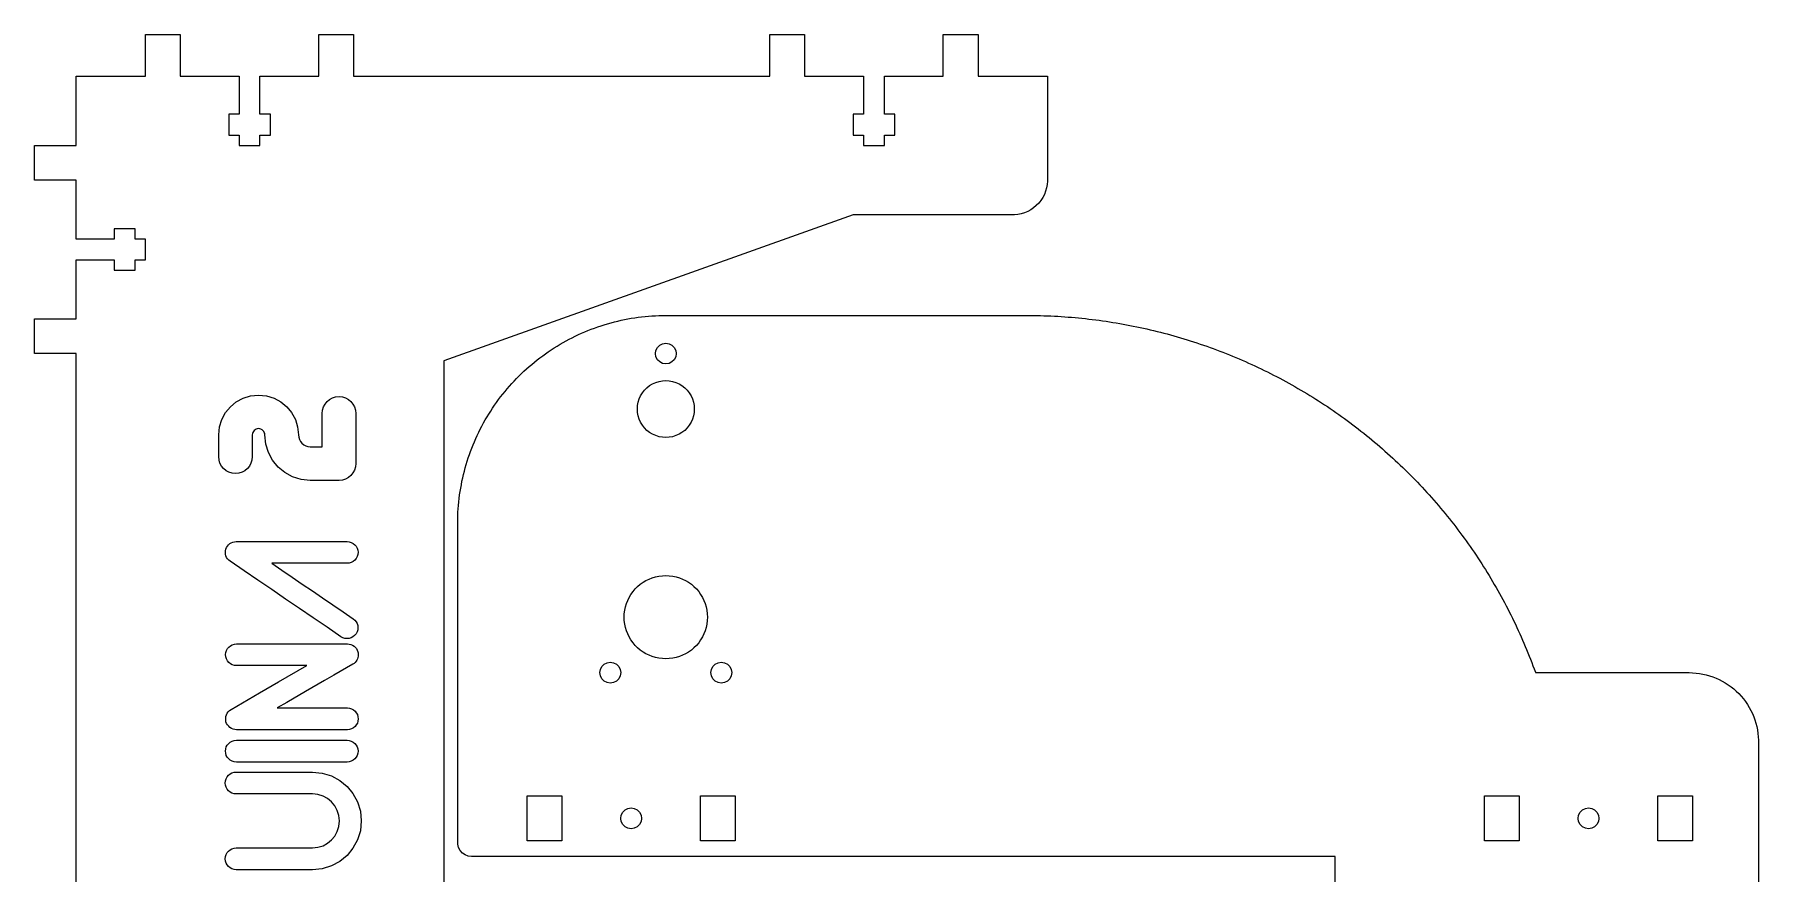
# Model space of a CAD drawing. Extents: x 0 to 1394, y 0 to 480.
# Drawn here: x 1145.1 to 1393.6, y 358.7 to 479.6 of the extents above; entities that cross this region are included whole.
import ezdxf

# ---------------------------------------------------------------- set-up
doc = ezdxf.new("R2010")
doc.units = 0
doc.layers.add('Layer_1', color=7, linetype='CONTINUOUS')

msp = doc.modelspace()

# ---------------------------------------------------------------- linework, layer by layer
at = {"layer": 'Layer_1', "color": 7}
for points in [[(1151.141095, 347.137251), (1151.141095, 433.63725), (1145.141107, 433.63725), (1145.141107, 438.637251), (1151.141095, 438.637251), (1151.141095, 447.137251), (1156.641098, 447.137251), (1156.641098, 445.637251), (1159.641092, 445.637251), (1159.641092, 447.137251), (1161.141103, 447.137251), (1161.141103, 450.137251), (1159.641092, 450.137251), (1159.641092, 451.63725), (1156.641098, 451.63725), (1156.641098, 450.137251), (1151.141095, 450.137251), (1151.141095, 458.637251), (1145.141107, 458.637251), (1145.141107, 463.637252), (1151.141095, 463.637252), (1151.141095, 473.637252), (1161.141103, 473.637252), (1161.141103, 479.637251), (1166.141093, 479.637251), (1166.141093, 473.637252), (1174.64109, 473.637252), (1174.64109, 468.137251), (1173.141108, 468.137251), (1173.141108, 465.137252), (1174.64109, 465.137252), (1174.64109, 463.637252), (1177.641113, 463.637252), (1177.641113, 465.137252), (1179.141096, 465.137252), (1179.141096, 468.137251), (1177.641113, 468.137251), (1177.641113, 473.637252), (1186.14111, 473.637252), (1186.14111, 479.637251), (1191.1411, 479.637251), (1191.1411, 473.637252), (1251.141093, 473.637252), (1251.141093, 479.637251), (1256.141111, 479.637251), (1256.141111, 473.637252), (1264.641108, 473.637252), (1264.641108, 468.137251), (1263.141097, 468.137251), (1263.141097, 465.137252), (1264.641108, 465.137252), (1264.641108, 463.637252), (1267.641102, 463.637252), (1267.641102, 465.137252), (1269.141113, 465.137252), (1269.141113, 468.137251), (1267.641102, 468.137251), (1267.641102, 473.637252), (1276.141099, 473.637252), (1276.141099, 479.637251), (1281.141089, 479.637251), (1281.141089, 473.637252), (1291.141097, 473.637252), (1291.141097, 458.637251), (1291.141097, 458.637251), (1291.141097, 458.512251), (1291.101106, 458.01525), (1291.021096, 457.524251), (1290.881114, 457.045252), (1290.701113, 456.58125), (1290.471102, 456.13725), (1290.2011, 455.718251), (1289.891107, 455.32925), (1289.541095, 454.972251), (1289.161111, 454.651251), (1288.751098, 454.37125), (1288.311114, 454.13225), (1287.851092, 453.93925), (1287.371116, 453.792251), (1286.891113, 453.693251), (1286.3911, 453.643252), (1286.141107, 453.643252), (1286.141107, 453.637241), (1263.141097, 453.637252), (1204.141102, 432.56625), (1204.141102, 231.708252)], [(1206.161108, 410.262251), (1206.181145, 410.761251), (1206.221108, 411.26025), (1206.261099, 411.75925), (1206.30109, 412.256249), (1206.36109, 412.753251), (1206.421091, 413.249251), (1206.501101, 413.744252), (1206.581111, 414.237252), (1206.671111, 414.72925), (1206.761112, 415.21925), (1206.871094, 415.708251), (1206.981104, 416.19525), (1207.101105, 416.680252), (1207.231097, 417.16325), (1207.371107, 417.643251), (1207.521108, 418.12225), (1207.671109, 418.598251), (1207.831101, 419.07125), (1208.001112, 419.541252), (1208.181113, 420.009252), (1208.361114, 420.473251), (1208.561097, 420.93425), (1208.761108, 421.392251), (1208.97111, 421.84725), (1209.181111, 422.298249), (1209.401103, 422.746252), (1209.641105, 423.18925), (1209.871116, 423.629252), (1210.121109, 424.065251), (1210.371101, 424.49625), (1210.631112, 424.924251), (1210.901114, 425.347251), (1211.171116, 425.765251), (1211.451109, 426.179251), (1211.741092, 426.58825), (1212.031104, 426.992251), (1212.331106, 427.392251), (1212.641099, 427.78625), (1212.961111, 428.175251), (1213.271104, 428.559251), (1213.601106, 428.937251), (1213.941099, 429.31025), (1214.271102, 429.677251), (1214.621114, 430.039249), (1214.971098, 430.394251), (1215.3311, 430.744252), (1215.691103, 431.08825), (1216.061096, 431.42625), (1216.43109, 431.757252), (1216.811102, 432.08325), (1217.201105, 432.401252), (1217.591108, 432.71425), (1217.991101, 433.02025), (1218.391095, 433.31925), (1218.791116, 433.61225), (1219.201101, 433.89725), (1219.621104, 434.176252), (1220.041107, 434.448252), (1220.46111, 434.71325), (1220.891104, 434.971252), (1221.321098, 435.22125), (1221.76111, 435.465251), (1222.201095, 435.701251), (1222.641107, 435.92925), (1223.091111, 436.151251), (1223.541114, 436.36425), (1224.001108, 436.57025), (1224.461102, 436.76925), (1224.921096, 436.96025), (1225.391109, 437.143251), (1225.851103, 437.318252), (1226.321116, 437.48625), (1226.801091, 437.645251), (1227.271104, 437.79725), (1227.751108, 437.941252), (1228.241102, 438.077252), (1228.721105, 438.204252), (1229.201109, 438.32425), (1229.691103, 438.43625), (1230.181097, 438.539249), (1230.671092, 438.634251), (1231.161114, 438.721252), (1231.661099, 438.800251), (1232.151093, 438.87125), (1232.651106, 438.933251), (1233.151091, 438.987252), (1233.641114, 439.033251), (1234.141098, 439.07025), (1234.641112, 439.100251), (1235.141096, 439.12026), (1235.64111, 439.133262), (1236.141094, 439.137258), (1288.141103, 439.13725), (1288.641116, 439.135274), (1289.141101, 439.131244), (1289.641114, 439.123263), (1290.141099, 439.111257), (1290.641112, 439.097253), (1291.141097, 439.079245), (1291.64111, 439.059241), (1292.141095, 439.035263), (1292.63109, 439.007256), (1293.131103, 438.97725), (1293.631116, 438.94325), (1294.131101, 438.90725), (1294.631114, 438.867251), (1295.131099, 438.824251), (1295.621093, 438.77725), (1296.121106, 438.728251), (1296.621091, 438.675249), (1297.111113, 438.619251), (1297.611098, 438.560252), (1298.101092, 438.498251), (1298.601106, 438.43325), (1299.0911, 438.364252), (1299.591113, 438.292251), (1300.081107, 438.217251), (1300.581092, 438.13925), (1301.071114, 438.05825), (1301.561109, 437.974252), (1302.051103, 437.886252), (1302.541097, 437.795249), (1303.031091, 437.702252), (1303.521114, 437.605252), (1304.021099, 437.50425), (1304.501102, 437.40125), (1304.991096, 437.29525), (1305.481091, 437.185252), (1305.971113, 437.073252), (1306.451117, 436.95725), (1306.941111, 436.838251), (1307.421114, 436.716252), (1307.911109, 436.59125), (1308.391112, 436.463251), (1308.871116, 436.332252), (1309.351091, 436.197251), (1309.831095, 436.060252), (1310.311098, 435.92025), (1310.791102, 435.776251), (1311.271105, 435.62925), (1311.74109, 435.480251), (1312.221094, 435.32725), (1312.691106, 435.171252), (1313.17111, 435.01325), (1313.641095, 434.851251), (1314.111108, 434.68625), (1314.581092, 434.518252), (1315.051105, 434.34725), (1315.52109, 434.173252), (1315.991103, 433.996251), (1316.451097, 433.817251), (1316.92111, 433.63425), (1317.381104, 433.448251), (1317.841098, 433.25925), (1318.31111, 433.067251), (1318.771104, 432.873252), (1319.231098, 432.67525), (1319.681102, 432.475251), (1320.141096, 432.271252), (1320.591099, 432.065249), (1321.051093, 431.855251), (1321.501096, 431.643251), (1321.9511, 431.428251), (1322.401103, 431.210252), (1322.851106, 430.989252), (1323.291091, 430.765252), (1323.741094, 430.539251), (1324.181107, 430.309251), (1324.63111, 430.077251), (1325.071095, 429.84225), (1325.511107, 429.604252), (1325.941101, 429.363251), (1326.381114, 429.120252), (1326.811108, 428.87425), (1327.251092, 428.624252), (1327.681114, 428.373252), (1328.111108, 428.11825), (1328.541102, 427.86125), (1328.961105, 427.600251), (1329.391098, 427.33825), (1329.811102, 427.07225), (1330.231105, 426.804252), (1330.651108, 426.533251), (1331.071111, 426.25925), (1331.491114, 425.98325), (1331.901098, 425.704251), (1332.311111, 425.422252), (1332.731114, 425.138252), (1333.131107, 424.851251), (1333.541092, 424.56225), (1333.951104, 424.270252), (1334.351098, 423.975251), (1334.751091, 423.678251), (1335.151113, 423.378252), (1335.551106, 423.076251), (1335.9511, 422.771251), (1336.341103, 422.463251), (1336.731106, 422.153249), (1337.121109, 421.84125), (1337.511112, 421.52625), (1337.891096, 421.208251), (1338.281098, 420.88825), (1338.661111, 420.566252), (1339.041095, 420.24125), (1339.421107, 419.914251), (1339.7911, 419.58525), (1340.171112, 419.25225), (1340.541106, 418.918252), (1340.911099, 418.58125), (1341.271102, 418.24225), (1341.641095, 417.90125), (1342.001098, 417.557252), (1342.3611, 417.21125), (1342.721103, 416.862252), (1343.071115, 416.512251), (1343.43109, 416.15925), (1343.781102, 415.803249), (1344.131114, 415.446252), (1344.471107, 415.08625), (1344.82109, 414.724252), (1345.161112, 414.36025), (1345.501105, 413.99425), (1345.841098, 413.626252), (1346.1711, 413.255251), (1346.511094, 412.882252), (1346.831105, 412.507249), (1347.161108, 412.130251), (1347.49111, 411.751249), (1347.811094, 411.370249), (1348.131106, 410.987251), (1348.451089, 410.602249), (1348.76111, 410.21425), (1349.081094, 409.825252), (1349.391115, 409.43425), (1349.701108, 409.040251), (1350.00111, 408.64525), (1350.311103, 408.248251), (1350.611105, 407.849251), (1350.901117, 407.44825), (1351.201091, 407.04525), (1351.491102, 406.64025), (1351.781114, 406.233252), (1352.071097, 405.825252), (1352.35109, 405.414251), (1352.641101, 405.002252), (1352.921094, 404.588252), (1353.191096, 404.172251), (1353.471089, 403.75525), (1353.741091, 403.336252), (1354.011093, 402.91525), (1354.271104, 402.49225), (1354.541106, 402.067251), (1354.801089, 401.641251), (1355.0611, 401.214251), (1355.311093, 400.784252), (1355.561114, 400.353251), (1355.811106, 399.920251), (1356.061098, 399.48625), (1356.311091, 399.05025), (1356.551093, 398.613252), (1356.791094, 398.174252), (1357.021106, 397.734251), (1357.261107, 397.292251), (1357.49109, 396.848251), (1357.711111, 396.404251), (1357.941094, 395.95725), (1358.161114, 395.50925), (1358.381106, 395.060252), (1358.591108, 394.610251), (1358.8111, 394.15825), (1359.021102, 393.705249), (1359.221112, 393.250251), (1359.431114, 392.79425), (1359.631097, 392.33725), (1359.831108, 391.87825), (1360.0211, 391.41825), (1360.22111, 390.957252), (1360.401112, 390.495251), (1360.591104, 390.032251), (1360.771105, 389.567251), (1360.961097, 389.101251), (1361.131108, 388.634249), (1361.311109, 388.166252), (1361.481092, 387.697252), (1361.501129, 387.637251), (1383.641096, 387.637251), (1384.141109, 387.625257), (1384.641094, 387.58725), (1385.131116, 387.525252), (1385.62111, 387.43925), (1386.111105, 387.328252), (1386.591108, 387.193251), (1387.061093, 387.03425), (1387.521115, 386.85225), (1387.981109, 386.64725), (1388.421094, 386.419251), (1388.851116, 386.170252), (1389.27109, 385.899251), (1389.681103, 385.608251), (1390.071106, 385.297251), (1390.441099, 384.96825), (1390.801102, 384.619252), (1391.141095, 384.254251), (1391.461107, 383.872252), (1391.761109, 383.474251), (1392.041102, 383.062251), (1392.301113, 382.63725), (1392.541115, 382.19925), (1392.761107, 381.750251), (1392.951099, 381.290251), (1393.12111, 380.822251), (1393.271111, 380.34525), (1393.391112, 379.862252), (1393.491103, 379.373251), (1393.561094, 378.880251), (1393.611104, 378.384252), (1393.641104, 377.886251), (1393.641104, 377.637252), (1393.641104, 377.637252), (1393.641104, 66.637253)], [(1234.641112, 433.63725), (1234.711103, 434.101251), (1234.931095, 434.519251), (1235.261097, 434.851251), (1235.6811, 435.06425), (1236.141094, 435.137252), (1236.601117, 435.06425), (1237.021092, 434.851251), (1237.351094, 434.519251), (1237.571114, 434.101251), (1237.641106, 433.63725), (1237.571114, 433.173251), (1237.351094, 432.755252), (1237.021092, 432.423251), (1236.601117, 432.21025), (1236.141094, 432.13725), (1235.6811, 432.21025), (1235.261097, 432.423251), (1234.931095, 432.755252), (1234.711103, 433.173251), (1234.641112, 433.63725)], [(1171.691106, 418.77525), (1171.691106, 421.91025), (1171.801116, 423.07225), (1172.14111, 424.153251), (1172.671095, 425.130251), (1173.381109, 425.981249), (1174.231106, 426.68225), (1175.211095, 427.21125), (1176.281112, 427.545252), (1177.441102, 427.66225), (1178.601092, 427.545252), (1179.6811, 427.21125), (1180.661116, 426.68225), (1181.511113, 425.981249), (1182.211109, 425.130251), (1182.741094, 424.153251), (1183.071096, 423.07225), (1183.191097, 421.91025), (1183.221098, 421.56925), (1183.321089, 421.250251), (1183.481109, 420.959252), (1183.69111, 420.706251), (1183.951094, 420.49525), (1184.241105, 420.336252), (1184.561089, 420.236252), (1184.90111, 420.200252), (1186.611094, 420.200252), (1186.611094, 424.993252), (1186.661104, 425.48525), (1186.801115, 425.942252), (1187.021107, 426.356249), (1187.321109, 426.716252), (1187.681112, 427.013251), (1188.091096, 427.23825), (1188.55109, 427.379251), (1189.041112, 427.42925), (1189.531107, 427.379251), (1189.98111, 427.23825), (1190.391094, 427.013251), (1190.741106, 426.716252), (1191.041108, 426.356249), (1191.261101, 425.942252), (1191.401111, 425.48525), (1191.451093, 424.993252), (1191.451093, 417.791251), (1191.401111, 417.29925), (1191.261101, 416.84225), (1191.041108, 416.42825), (1190.741106, 416.06825), (1190.391094, 415.771251), (1189.98111, 415.547251), (1189.531107, 415.405251), (1189.041112, 415.356252), (1184.90111, 415.356252), (1183.5811, 415.490251), (1182.351091, 415.873252), (1181.241111, 416.48025), (1180.271113, 417.282252), (1179.471098, 418.254251), (1178.861103, 419.36725), (1178.481091, 420.59525), (1178.341108, 421.91025), (1178.321071, 422.091251), (1178.271089, 422.260251), (1178.191107, 422.414251), (1178.071106, 422.54825), (1177.941115, 422.66025), (1177.791114, 422.74525), (1177.621103, 422.798251), (1177.441102, 422.817245), (1177.2611, 422.798257), (1177.09109, 422.74525), (1176.931098, 422.66025), (1176.801106, 422.54825), (1176.691096, 422.414251), (1176.601096, 422.260251), (1176.551114, 422.091251), (1176.531076, 421.91025), (1176.531104, 418.77525), (1176.481095, 418.284251), (1176.341112, 417.827251), (1176.121092, 417.413251), (1175.831109, 417.053251), (1175.481097, 416.75525), (1175.071112, 416.53125), (1174.61109, 416.38925), (1174.121096, 416.34025), (1173.631102, 416.38925), (1173.171108, 416.53125), (1172.761095, 416.75525), (1172.401093, 417.053251), (1172.10109, 417.413251), (1171.881098, 417.827251), (1171.741116, 418.284251), (1171.691106, 418.77525)], [(1232.041111, 425.637252), (1232.071111, 426.131251), (1232.161112, 426.61825), (1232.311113, 427.091252), (1232.511096, 427.542252), (1232.771107, 427.966251), (1233.071109, 428.356251), (1233.421093, 428.706252), (1233.811096, 429.011249), (1234.24109, 429.26725), (1234.691093, 429.471252), (1235.161106, 429.61825), (1235.6511, 429.707252), (1236.141094, 429.737252), (1236.631089, 429.707252), (1237.121111, 429.61825), (1237.591096, 429.471252), (1238.041099, 429.26725), (1238.471093, 429.011249), (1238.861096, 428.706252), (1239.211108, 428.356251), (1239.51111, 427.966251), (1239.771093, 427.542252), (1239.971104, 427.091252), (1240.121105, 426.61825), (1240.211106, 426.131251), (1240.241106, 425.637252), (1240.211106, 425.14325), (1240.121105, 424.65625), (1239.971104, 424.183251), (1239.771093, 423.732252), (1239.51111, 423.308252), (1239.211108, 422.918252), (1238.861096, 422.568251), (1238.471093, 422.263251), (1238.041099, 422.00725), (1237.591096, 421.803251), (1237.121111, 421.65625), (1236.631089, 421.567252), (1236.141094, 421.537251), (1235.6511, 421.567252), (1235.161106, 421.65625), (1234.691093, 421.803251), (1234.24109, 422.00725), (1233.811096, 422.263251), (1233.421093, 422.568251), (1233.071109, 422.918252), (1232.771107, 423.308252), (1232.511096, 423.732252), (1232.311113, 424.183251), (1232.161112, 424.65625), (1232.071111, 425.14325), (1232.041111, 425.637252)], [(1206.151089, 409.762252), (1206.160966, 410.262251)], [(1206.141098, 81.137238), (1206.161136, 81.137238), (1206.161108, 81.378256), (1206.27109, 81.846237), (1206.49111, 82.273239), (1206.811094, 82.634257), (1207.211115, 82.908239), (1207.66109, 83.079265), (1208.141094, 83.137262), (1332.641113, 83.137262), (1332.641113, 361.137251), (1208.141094, 361.137251), (1207.66109, 361.19525), (1207.211115, 361.366252), (1206.811094, 361.64025), (1206.49111, 362.001252), (1206.27109, 362.428251), (1206.161108, 362.896252), (1206.161108, 363.13725), (1206.14107, 363.13725), (1206.141098, 409.26225), (1206.150976, 409.762252)], [(1172.661104, 405.193252), (1172.721104, 405.44025), (1172.811105, 405.674251), (1172.941097, 405.88725), (1173.101117, 406.07525), (1173.291109, 406.23525), (1173.50111, 406.36525), (1173.731093, 406.46225), (1173.971095, 406.521251), (1174.221116, 406.542248), (1190.201102, 406.542251), (1190.521114, 406.51025), (1190.811097, 406.41925), (1191.081099, 406.275252), (1191.321101, 406.085252), (1191.511093, 405.855252), (1191.651104, 405.59125), (1191.751095, 405.300251), (1191.781095, 404.98925), (1191.751095, 404.670252), (1191.651104, 404.373249), (1191.511093, 404.105251), (1191.321101, 403.871252), (1191.081099, 403.679251), (1190.811097, 403.534251), (1190.521114, 403.443251), (1190.201102, 403.41125), (1179.331116, 403.41125), (1180.801098, 402.412251), (1182.26109, 401.413252), (1183.731101, 400.415252), (1185.201112, 399.41625), (1186.671095, 398.417251), (1188.141106, 397.418252), (1189.611117, 396.42025), (1191.071109, 395.421251), (1191.321101, 395.220252), (1191.521112, 394.982251), (1191.651104, 394.71425), (1191.741104, 394.425252), (1191.771104, 394.12525), (1191.741104, 393.82225), (1191.651104, 393.524252), (1191.501102, 393.24225), (1191.291101, 392.995252), (1191.051099, 392.802251), (1190.781097, 392.663251), (1190.491114, 392.578251), (1190.191112, 392.550255), (1189.891109, 392.580249), (1189.601098, 392.668252), (1189.321105, 392.816249), (1187.321109, 394.175251), (1185.331104, 395.53425), (1183.331108, 396.893251), (1181.331112, 398.251251), (1179.331116, 399.61025), (1177.34111, 400.969251), (1175.341114, 402.32825), (1173.34109, 403.687252), (1173.141108, 403.84325), (1172.971097, 404.027251), (1172.841105, 404.235251), (1172.741114, 404.46025), (1172.671095, 404.698251), (1172.651057, 404.94425)], [(1172.651113, 404.94425), (1172.660991, 405.193252)], [(1230.141106, 395.637252), (1230.161144, 396.13225), (1230.221116, 396.62525), (1230.321108, 397.110252), (1230.471109, 397.585252), (1230.65111, 398.04725), (1230.861112, 398.493251), (1231.121095, 398.919251), (1231.411106, 399.32225), (1231.73109, 399.70125), (1232.081102, 400.05125), (1232.461114, 400.37225), (1232.861108, 400.660252), (1233.281111, 400.914252), (1233.731114, 401.132252), (1234.191108, 401.31225), (1234.671112, 401.453251), (1235.151115, 401.555252), (1235.6511, 401.617251), (1236.141094, 401.63726), (1236.641108, 401.617242), (1237.131102, 401.555252), (1237.611105, 401.453251), (1238.091109, 401.31225), (1238.551103, 401.132252), (1239.001106, 400.914252), (1239.421109, 400.660252), (1239.821103, 400.37225), (1240.201115, 400.05125), (1240.551099, 399.70125), (1240.881101, 399.32225), (1241.161094, 398.919251), (1241.421105, 398.493251), (1241.641098, 398.04725), (1241.811108, 397.585252), (1241.961109, 397.110252), (1242.061101, 396.62525), (1242.121101, 396.13225), (1242.141139, 395.637252), (1242.121073, 395.142252), (1242.061101, 394.649252), (1241.961109, 394.16425), (1241.811108, 393.68925), (1241.641098, 393.22725), (1241.421105, 392.781251), (1241.161094, 392.355251), (1240.881101, 391.952251), (1240.551099, 391.57325), (1240.201115, 391.223252), (1239.821103, 390.902252), (1239.421109, 390.61425), (1239.001106, 390.36025), (1238.551103, 390.14225), (1238.091109, 389.962252), (1237.611105, 389.821251), (1237.131102, 389.71925), (1236.641108, 389.657251), (1236.141094, 389.637242), (1235.6511, 389.65726), (1235.151115, 389.71925), (1234.671112, 389.821251), (1234.191108, 389.962252), (1233.731114, 390.14225), (1233.281111, 390.36025), (1232.861108, 390.61425), (1232.461114, 390.902252), (1232.081102, 391.223252), (1231.73109, 391.57325), (1231.411106, 391.952251), (1231.121095, 392.355251), (1230.861112, 392.781251), (1230.65111, 393.22725), (1230.471109, 393.68925), (1230.321108, 394.16425), (1230.221116, 394.649252), (1230.161116, 395.142252), (1230.141078, 395.637252)], [(1172.691104, 390.237252), (1172.721104, 390.548249), (1172.811105, 390.839252), (1172.961106, 391.102252), (1173.151098, 391.333251), (1173.3911, 391.523251), (1173.651111, 391.667252), (1173.951114, 391.758252), (1174.271097, 391.79025), (1190.251112, 391.79025), (1190.511095, 391.768237), (1190.761116, 391.705251), (1190.991099, 391.60325), (1191.2011, 391.46725), (1191.381102, 391.299251), (1191.541093, 391.102252), (1191.671113, 390.88025), (1191.751095, 390.637251), (1191.771133, 390.58125), (1191.780982, 390.528251)], [(1191.791114, 390.031249), (1191.751095, 389.83125), (1191.691094, 389.63725), (1191.601094, 389.45325), (1191.491112, 389.281249), (1191.361092, 389.12325), (1191.2011, 388.982252), (1191.03109, 388.859251), (1188.301098, 387.281251), (1186.941097, 386.49225), (1184.221096, 384.91425), (1181.491104, 383.33625), (1180.131103, 382.547252), (1190.251112, 382.547252), (1190.561105, 382.515251), (1190.851116, 382.423252), (1191.12109, 382.278252), (1191.341111, 382.086251), (1191.531103, 381.853251), (1191.681104, 381.58525), (1191.771104, 381.28825), (1191.801105, 380.969252), (1191.771104, 380.65725), (1191.681104, 380.36625), (1191.531103, 380.10325), (1191.341111, 379.872251), (1191.12109, 379.682251), (1190.851116, 379.53825), (1190.561105, 379.44725), (1190.251112, 379.416251), (1174.271097, 379.416251), (1174.011114, 379.437248), (1173.761093, 379.50125), (1173.53111, 379.602252), (1173.321109, 379.738252), (1173.131089, 379.906251), (1172.971097, 380.10325), (1172.831115, 380.32425), (1172.741114, 380.568251), (1172.701095, 380.82325), (1172.701095, 381.079251), (1172.741114, 381.329252), (1172.811105, 381.57025), (1172.931106, 381.79725), (1173.081107, 382.00525), (1173.261108, 382.19025), (1173.47111, 382.34725), (1177.561103, 384.71425), (1180.291095, 386.292251), (1184.391106, 388.659251), (1174.271097, 388.659251), (1173.951114, 388.69125), (1173.651111, 388.78225), (1173.3911, 388.92725), (1173.151098, 389.119251), (1172.961106, 389.352251), (1172.811105, 389.620252), (1172.721104, 389.917251), (1172.691104, 390.237252)], [(1191.781095, 390.528251), (1191.790973, 390.477251)], [(1191.791114, 390.477251), (1191.791114, 390.42725), (1191.800992, 390.37825)], [(1191.801105, 390.37825), (1191.801105, 390.331252), (1191.801105, 390.23625), (1191.791227, 390.031249)], [(1226.641099, 387.637251), (1226.71109, 388.10125), (1226.931111, 388.519249), (1227.261113, 388.85125), (1227.681116, 389.064252), (1228.14111, 389.137251), (1228.601104, 389.064252), (1229.021108, 388.85125), (1229.35111, 388.519249), (1229.571102, 388.10125), (1229.641093, 387.637251), (1229.571102, 387.17325), (1229.35111, 386.755251), (1229.021108, 386.42325), (1228.601104, 386.210251), (1228.14111, 386.137252), (1227.681116, 386.210251), (1227.261113, 386.42325), (1226.931111, 386.755251), (1226.71109, 387.17325), (1226.641099, 387.637251)], [(1242.641096, 387.637251), (1242.711115, 388.10125), (1242.931107, 388.519249), (1243.26111, 388.85125), (1243.681113, 389.064252), (1244.141107, 389.137251), (1244.601101, 389.064252), (1245.021104, 388.85125), (1245.351106, 388.519249), (1245.571098, 388.10125), (1245.64109, 387.637251), (1245.571098, 387.17325), (1245.351106, 386.755251), (1245.021104, 386.42325), (1244.601101, 386.210251), (1244.141107, 386.137252), (1243.681113, 386.210251), (1243.26111, 386.42325), (1242.931107, 386.755251), (1242.711115, 387.17325), (1242.641096, 387.637251)], [(1172.671095, 376.33525), (1172.701095, 376.64725), (1172.791096, 376.94025), (1172.931106, 377.208251), (1173.131089, 377.443252), (1173.3611, 377.638251), (1173.631102, 377.785252), (1173.921113, 377.879252), (1174.241097, 377.912252), (1190.201102, 377.912252), (1190.521114, 377.879252), (1190.811097, 377.785252), (1191.081099, 377.638251), (1191.321101, 377.443252), (1191.511093, 377.208251), (1191.651104, 376.94025), (1191.751095, 376.64725), (1191.781095, 376.33525), (1191.751095, 376.01525), (1191.651104, 375.718251), (1191.511093, 375.45025), (1191.321101, 375.21725), (1191.081099, 375.025251), (1190.811097, 374.880251), (1190.521114, 374.788249), (1190.201102, 374.75725), (1174.241097, 374.75725), (1173.921113, 374.788249), (1173.631102, 374.880251), (1173.3611, 375.025251), (1173.131089, 375.21725), (1172.931106, 375.45025), (1172.791096, 375.718251), (1172.701095, 376.01525), (1172.671095, 376.33525)], [(1172.641094, 360.804251), (1172.671095, 361.124252), (1172.761095, 361.421251), (1172.911096, 361.689252), (1173.101117, 361.922252), (1173.3311, 362.114251), (1173.601102, 362.259251), (1173.901104, 362.351252), (1174.221116, 362.382252), (1185.211103, 362.382252), (1186.001099, 362.461251), (1186.731095, 362.68625), (1187.3911, 363.04325), (1187.961104, 363.516251), (1188.441108, 364.090252), (1188.791092, 364.750251), (1189.021103, 365.48025), (1189.101113, 366.265251), (1189.021103, 367.04325), (1188.791092, 367.76925), (1188.441108, 368.429252), (1187.961104, 369.004252), (1187.3911, 369.480251), (1186.731095, 369.84025), (1186.001099, 370.068252), (1185.211103, 370.147252), (1174.221116, 370.147252), (1173.901104, 370.17925), (1173.601102, 370.27025), (1173.3311, 370.41525), (1173.101117, 370.607251), (1172.911096, 370.84125), (1172.761095, 371.109251), (1172.671095, 371.406251), (1172.641094, 371.725252), (1172.671095, 372.04525), (1172.761095, 372.34125), (1172.911096, 372.61025), (1173.101117, 372.84325), (1173.3311, 373.035251), (1173.601102, 373.180252), (1173.901104, 373.271251), (1174.221116, 373.30325), (1185.211103, 373.30325), (1186.631104, 373.16025), (1187.951114, 372.74925), (1189.151094, 372.100252), (1190.191112, 371.24025), (1191.051099, 370.198252), (1191.701113, 369.002251), (1192.111098, 367.682249), (1192.251108, 366.265251), (1192.111098, 364.84825), (1191.701113, 363.52725), (1191.051099, 362.33225), (1190.191112, 361.290252), (1189.151094, 360.43025), (1187.951114, 359.78025), (1186.631104, 359.370252), (1185.211103, 359.226251), (1174.221116, 359.226251), (1173.901104, 359.258252), (1173.601102, 359.350251), (1173.3311, 359.495251), (1173.101117, 359.687249), (1172.911096, 359.920252), (1172.761095, 360.18825), (1172.671095, 360.48525), (1172.641094, 360.804251)], [(1216.141106, 363.387251), (1216.141106, 369.887252), (1221.141096, 369.887252), (1221.141096, 363.387251), (1216.141106, 363.387251)], [(1229.641093, 366.637251), (1229.711113, 367.10125), (1229.931105, 367.519252), (1230.261107, 367.85125), (1230.68111, 368.064251), (1231.141104, 368.137251), (1231.601098, 368.064251), (1232.021102, 367.85125), (1232.351104, 367.519252), (1232.571096, 367.10125), (1232.641116, 366.637251), (1232.571096, 366.17325), (1232.351104, 365.75525), (1232.021102, 365.42325), (1231.601098, 365.210251), (1231.141104, 365.137251), (1230.68111, 365.210251), (1230.261107, 365.42325), (1229.931105, 365.75525), (1229.711113, 366.17325), (1229.641093, 366.637251)], [(1241.141113, 363.387251), (1241.141113, 369.887252), (1246.141103, 369.887252), (1246.141103, 363.387251), (1241.141113, 363.387251)], [(1354.141112, 363.387251), (1354.141112, 369.887252), (1359.141102, 369.887252), (1359.141102, 363.387251), (1354.141112, 363.387251)], [(1367.6411, 366.637251), (1367.711091, 367.10125), (1367.931111, 367.519252), (1368.261114, 367.85125), (1368.681117, 368.064251), (1369.141111, 368.137251), (1369.601105, 368.064251), (1370.021108, 367.85125), (1370.35111, 367.519252), (1370.571102, 367.10125), (1370.641094, 366.637251), (1370.571102, 366.17325), (1370.35111, 365.75525), (1370.021108, 365.42325), (1369.601105, 365.210251), (1369.141111, 365.137251), (1368.681117, 365.210251), (1368.261114, 365.42325), (1367.931111, 365.75525), (1367.711091, 366.17325), (1367.6411, 366.637251)], [(1379.141091, 363.387251), (1379.141091, 369.887252), (1384.141109, 369.887252), (1384.141109, 363.387251), (1379.141091, 363.387251)]]:
    msp.add_lwpolyline(points, dxfattribs=at)

doc.saveas('drawing.dxf')
